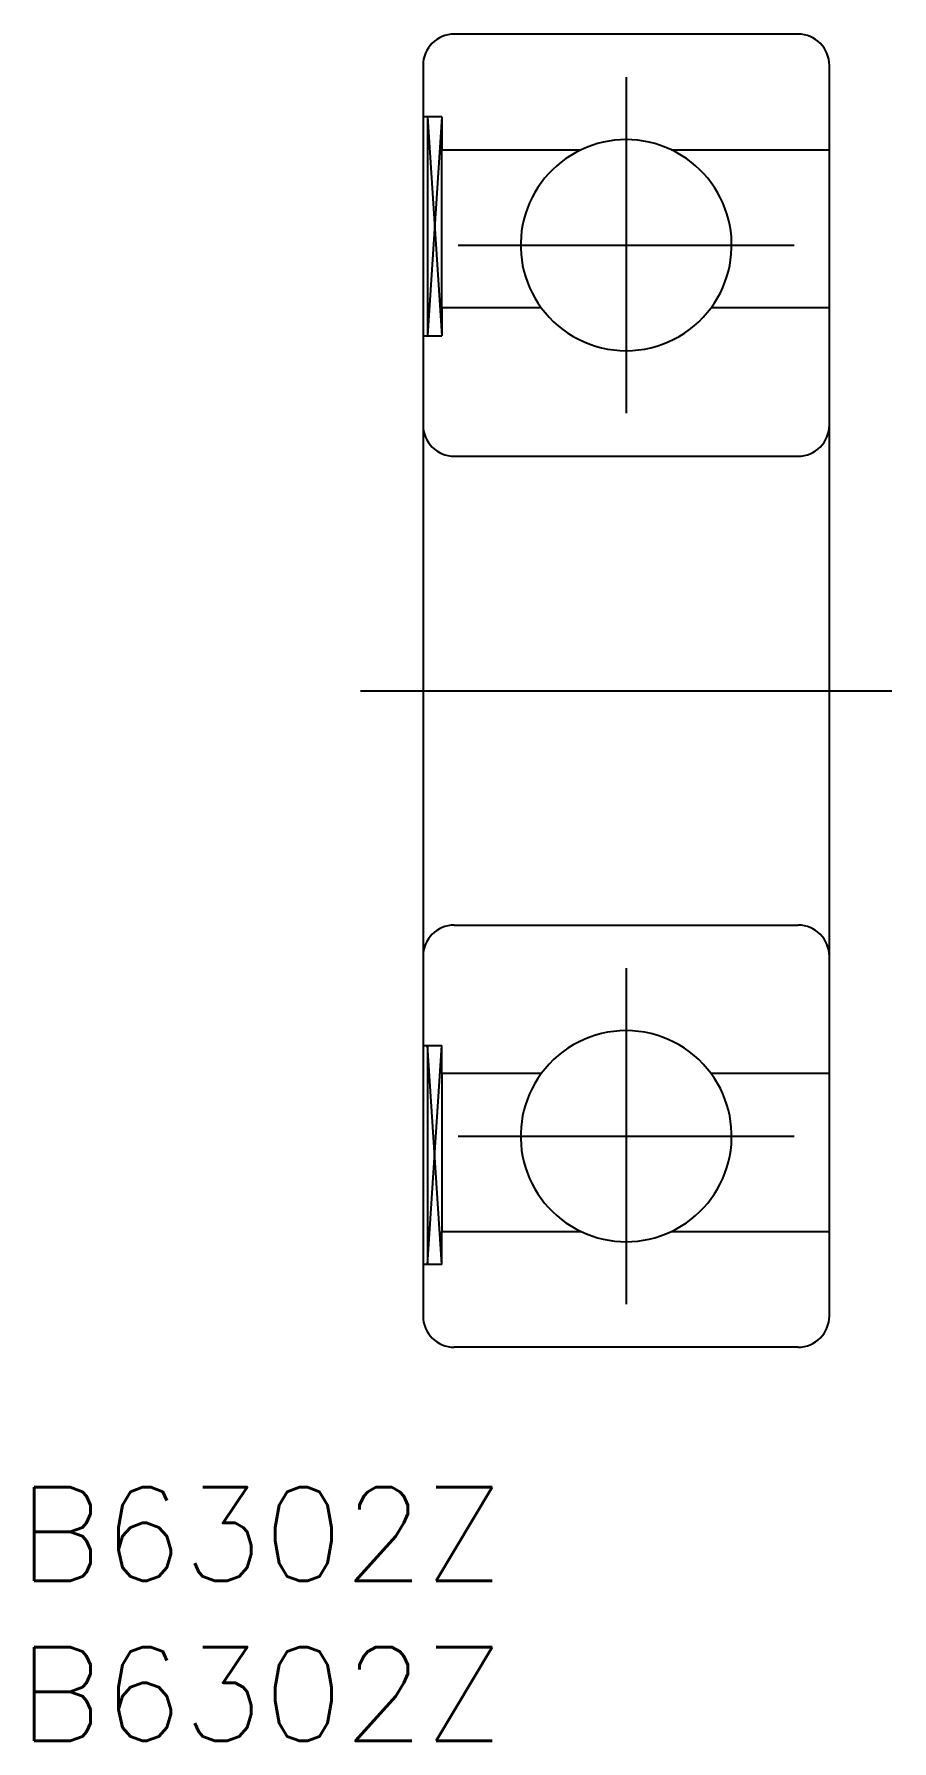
# Model space of a CAD drawing. Extents: x -18.9 to 8.5, y -33.6 to 21.
import ezdxf

# ---------------------------------------------------------------- set-up
doc = ezdxf.new("R2010")
doc.units = 0
doc.linetypes.add('CENTER', pattern=[50.8, 31.75, -6.35, 6.35, -6.35])
doc.layers.get('0').update_dxf_attribs({"linetype": 'CONTINUOUS'})
doc.layers.add('CENTER', color=1, linetype='CENTER')
doc.styles.get("Standard").update_dxf_attribs({"font": 'txt.shx', "height": 3, "bigfont": 'bigfont.shx'})

# ---------------------------------------------------------------- blocks, each defined once
blk = doc.blocks.new('*U2')
at = {"color": 7, "linetype": 'CONTINUOUS'}
blk.add_text('B6302Z', height=3, dxfattribs=at).set_placement((-19.455, -28.478))
blk = doc.blocks.new('*U3')
at = {"color": 7, "linetype": 'CONTINUOUS'}
blk.add_text('B6302Z', height=3, dxfattribs=at).set_placement((-19.455, -33.592))

msp = doc.modelspace()

# ---------------------------------------------------------------- linework, layer by layer
at = {"color": 7, "linetype": 'CONTINUOUS'}
for p, q in [((5.5, 21), (-5.5, 21)), ((-6.5, 20), (-6.5, -20)), ((6.5, -20), (6.5, 20)), ((-5.902, 18.35), (-6.5, 18.35)), ((-6.351, 18.35), (-6.351, 11.35)), ((-5.902, 18.35), (-5.902, 17.3)), ((-5.902, 17.3), (-1.445, 17.3)), ((-5.902, 12.25), (-5.902, 17.3)), ((1.445, 17.3), (6.5, 17.3)), ((-2.719, 12.25), (-5.902, 12.25)), ((-5.902, 12.25), (-5.902, 11.35)), ((6.5, 12.25), (2.719, 12.25)), ((-6.5, 11.35), (-5.902, 11.35)), ((-5.5, 7.5), (5.5, 7.5)), ((-5.5, -7.5), (5.5, -7.5)), ((-6.5, -11.35), (-5.902, -11.35)), ((-6.351, -11.35), (-6.351, -18.35)), ((-5.902, -12.25), (-5.902, -11.35)), ((-5.902, -12.25), (-5.902, -17.3)), ((-2.719, -12.25), (-5.902, -12.25)), ((6.5, -12.25), (2.719, -12.25)), ((-5.902, -17.3), (-1.445, -17.3)), ((-5.902, -18.35), (-5.902, -17.3)), ((1.445, -17.3), (6.5, -17.3)), ((-5.902, -18.35), (-6.5, -18.35)), ((5.5, -21), (-5.5, -21))]:
    msp.add_line(p, q, dxfattribs=at)
at = {"color": 3, "linetype": 'CONTINUOUS'}
for p, q in [((-5.902, 18.35), (-6.351, 11.35)), ((-6.351, 18.35), (-5.902, 11.35)), ((-5.902, -18.35), (-6.351, -11.35)), ((-6.351, -18.35), (-5.902, -11.35))]:
    msp.add_line(p, q, dxfattribs=at)
at = {"color": 7, "linetype": 'CONTINUOUS'}
for centre, radius, start, end in [((-5.5, 20), 1, 90, 180), ((5.5, 20), 1, 0, 90), ((0, 14.25), 3.375, 64.6493, 115.3507), ((0, 14.25), 3.375, 115.3507, 216.3412), ((0, 14.25), 3.375, 323.6588, 64.6493), ((0, 14.25), 3.375, 216.3412, 323.6588), ((-5.5, 8.5), 1, 180, 270), ((5.5, 8.5), 1, 270, 0), ((-5.5, -8.5), 1, 90, 180), ((5.5, -8.5), 1, 0, 90), ((0, -14.25), 3.375, 36.3412, 143.6588), ((0, -14.25), 3.375, 143.6588, 244.6493), ((0, -14.25), 3.375, 295.3507, 36.3412), ((0, -14.25), 3.375, 244.6493, 295.3507), ((-5.5, -20), 1, 180, 270), ((5.5, -20), 1, 270, 0)]:
    msp.add_arc(centre, radius, start, end, dxfattribs=at)
at = {"layer": 'CENTER', "color": 1, "linetype": 'CENTER'}
for p, q in [((0, 19.625), (0, 8.875)), ((-5.375, 14.25), (5.375, 14.25)), ((-8.5, 0), (8.5, 0)), ((0, -8.875), (0, -19.625)), ((-5.375, -14.25), (5.375, -14.25))]:
    msp.add_line(p, q, dxfattribs=at)

# ---------------------------------------------------------------- block references
at = {"color": 7, "linetype": 'CONTINUOUS'}
for name in ['*U2', '*U3']:
    msp.add_blockref(name, (0, 0), dxfattribs=at)

doc.saveas('drawing.dxf')
